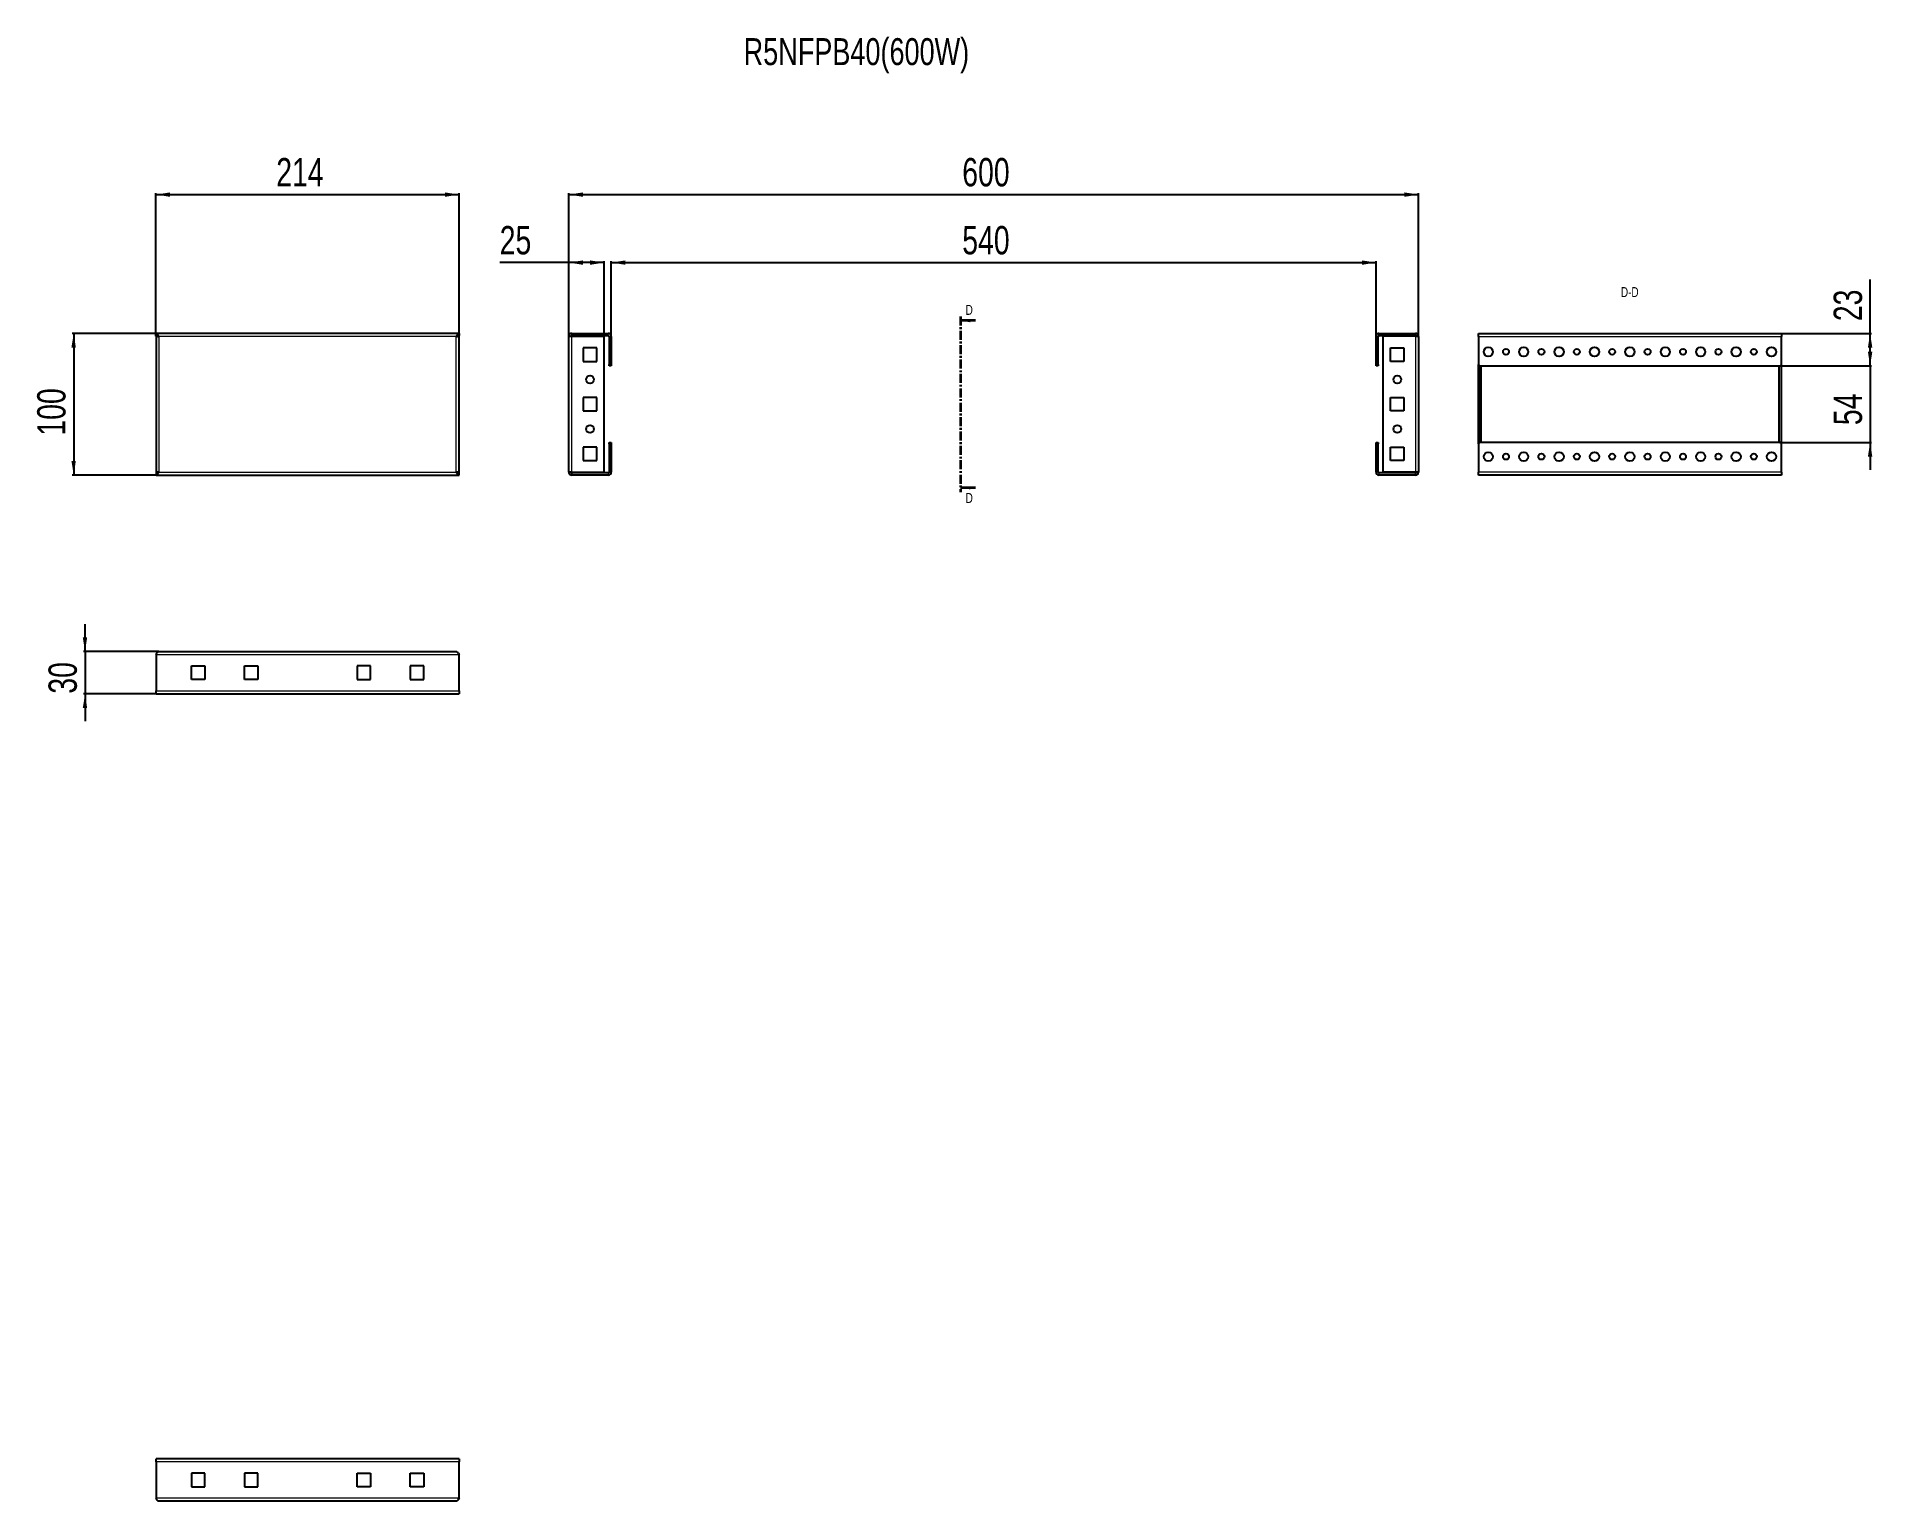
# Model space of a CAD drawing. Header units: millimetres. Extents: x -14 to 1282, y -492 to 542.
import ezdxf

# ---------------------------------------------------------------- set-up
doc = ezdxf.new("R2010")
doc.units = ezdxf.units.MM
doc.linetypes.add('CENTER', pattern=[10.16, 6.35, -1.27, 1.27, -1.27])
doc.layers.add('FORMAT', color=7, linetype='Continuous')
doc.styles.add('SLDTEXTSTYLE0', font='TXT', dxfattribs={"width": 0.75})
doc.dimstyles.new('SLDDIMSTYLE0', dxfattribs={"dimtxt": 20, "dimasz": 10, "dimexe": 0, "dimexo": 0.0625, "dimgap": 5, "dimtad": 2, "dimdec": 1, "dimrnd": 1e-09, "dimzin": 12, "dimdsep": 46, "dimtxsty": 'SLDTEXTSTYLE0', "dimsah": 1, "dimcen": 0.09, "dimadec": 0, "dimazin": 3, "dimtfac": 1, "dimtofl": 0, "dimtmove": 0, "dimatfit": 3, "dimfxl": 0, "dimfrac": 2, "dimtolj": 1, "dimtzin": 12, "dimarcsym": 0})
doc.dimstyles.new('SLDDIMSTYLE1', dxfattribs={"dimtxt": 20, "dimasz": 10, "dimexe": 0, "dimexo": 0.0625, "dimgap": 5, "dimtad": 2, "dimdec": 1, "dimrnd": 1e-09, "dimzin": 12, "dimdsep": 46, "dimtxsty": 'SLDTEXTSTYLE0', "dimsah": 1, "dimcen": 0.09, "dimadec": 0, "dimazin": 3, "dimtfac": 1, "dimtmove": 0, "dimatfit": 0, "dimfxl": 0, "dimfrac": 2, "dimtolj": 1, "dimtzin": 12, "dimarcsym": 0})

# ---------------------------------------------------------------- blocks, each defined once
blk = doc.blocks.new('_D')
at = {"layer": 'FORMAT'}
for p, q in [((70.2, 330.6), (70.2, 431.6)), ((70.2, 430.6), (284.2, 430.6)), ((284.2, 330.6), (284.2, 431.6))]:
    blk.add_line(p, q, dxfattribs=at)
for points in [[(70.2, 430.6), (80.2, 429), (80.2, 432.1)], [(284.2, 430.6), (274.2, 432.1), (274.2, 429)]]:
    blk.add_solid(points, dxfattribs=at)
at = {"layer": 'FORMAT', "insert": (155.1, 456.4), "char_height": 20, "attachment_point": 1, "style": 'SLDTEXTSTYLE0'}
blk.add_mtext('214', dxfattribs=at)
blk = doc.blocks.new('_D_1')
at = {"layer": 'FORMAT'}
for p, q in [((70.2, 332.6), (11.1, 332.6)), ((12.1, 332.6), (12.1, 232.6)), ((70.2, 232.6), (11.1, 232.6))]:
    blk.add_line(p, q, dxfattribs=at)
for points in [[(12.1, 332.6), (10.5, 322.6), (13.6, 322.6)], [(12.1, 232.6), (13.6, 242.6), (10.5, 242.6)]]:
    blk.add_solid(points, dxfattribs=at)
at = {"layer": 'FORMAT', "insert": (-13.7, 260.4), "char_height": 20, "attachment_point": 1, "rotation": 90, "style": 'SLDTEXTSTYLE0'}
blk.add_mtext('100', dxfattribs=at)
blk = doc.blocks.new('_D_2')
at = {"layer": 'FORMAT'}
for p, q in [((361.7, 330.5), (361.7, 431.6)), ((361.7, 430.6), (961.7, 430.6)), ((961.7, 330.5), (961.7, 431.6))]:
    blk.add_line(p, q, dxfattribs=at)
for points in [[(361.7, 430.6), (371.7, 429), (371.7, 432.1)], [(961.7, 430.6), (951.7, 432.1), (951.7, 429)]]:
    blk.add_solid(points, dxfattribs=at)
at = {"layer": 'FORMAT', "insert": (639.5, 456.4), "char_height": 20, "attachment_point": 1, "style": 'SLDTEXTSTYLE0'}
blk.add_mtext('600', dxfattribs=at)
blk = doc.blocks.new('_D_3')
at = {"layer": 'FORMAT'}
for p, q in [((391.7, 330.5), (391.7, 383.6)), ((391.7, 382.6), (931.7, 382.6)), ((931.7, 330.5), (931.7, 383.6))]:
    blk.add_line(p, q, dxfattribs=at)
for points in [[(391.7, 382.6), (401.7, 381), (401.7, 384.1)], [(931.7, 382.6), (921.7, 384.1), (921.7, 381)]]:
    blk.add_solid(points, dxfattribs=at)
at = {"layer": 'FORMAT', "insert": (639.5, 408.4), "char_height": 20, "attachment_point": 1, "style": 'SLDTEXTSTYLE0'}
blk.add_mtext('540', dxfattribs=at)
blk = doc.blocks.new('_D_4')
at = {"layer": 'FORMAT'}
for p, q in [((361.7, 382.6), (312.9, 382.6)), ((361.7, 330.5), (361.7, 383.6)), ((386.7, 382.6), (361.7, 382.6)), ((386.7, 330.6), (386.7, 383.6))]:
    blk.add_line(p, q, dxfattribs=at)
for points in [[(361.7, 382.6), (371.7, 381), (371.7, 384.1)], [(386.7, 382.6), (376.7, 384.1), (376.7, 381)]]:
    blk.add_solid(points, dxfattribs=at)
at = {"layer": 'FORMAT', "insert": (312.9, 408.4), "char_height": 20, "attachment_point": 1, "style": 'SLDTEXTSTYLE0'}
blk.add_mtext('25', dxfattribs=at)
blk = doc.blocks.new('_D_5')
at = {"layer": 'FORMAT'}
for p, q in [((20.1, 108), (20.1, 127.3)), ((72.3, 108), (19.1, 108)), ((20.1, 108), (20.1, 78)), ((70.2, 78), (19.1, 78)), ((20.1, 78), (20.1, 58.8))]:
    blk.add_line(p, q, dxfattribs=at)
for points in [[(20.1, 108), (21.6, 118), (18.5, 118)], [(20.1, 78), (18.5, 68), (21.6, 68)]]:
    blk.add_solid(points, dxfattribs=at)
at = {"layer": 'FORMAT', "insert": (-5.7, 78.2), "char_height": 20, "attachment_point": 1, "rotation": 90, "style": 'SLDTEXTSTYLE0'}
blk.add_mtext('30', dxfattribs=at)
blk = doc.blocks.new('_D_6')
at = {"layer": 'FORMAT'}
for p, q in [((1280.5, 309.6), (1280.5, 328.8)), ((1216.9, 309.6), (1281.5, 309.6)), ((1280.5, 309.6), (1280.5, 255.6)), ((1216.9, 255.6), (1281.5, 255.6)), ((1280.5, 255.6), (1280.5, 236.3))]:
    blk.add_line(p, q, dxfattribs=at)
for points in [[(1280.5, 309.6), (1282.1, 319.6), (1279, 319.6)], [(1280.5, 255.6), (1279, 245.6), (1282.1, 245.6)]]:
    blk.add_solid(points, dxfattribs=at)
at = {"layer": 'FORMAT', "insert": (1254.8, 267.8), "char_height": 20, "attachment_point": 1, "rotation": 90, "style": 'SLDTEXTSTYLE0'}
blk.add_mtext('54', dxfattribs=at)
blk = doc.blocks.new('_D_7')
at = {"layer": 'FORMAT'}
for p, q in [((1280.5, 332.6), (1280.5, 370.7)), ((1217.9, 332.6), (1281.5, 332.6)), ((1280.5, 309.6), (1280.5, 332.6)), ((1216.9, 309.6), (1281.5, 309.6))]:
    blk.add_line(p, q, dxfattribs=at)
for points in [[(1280.5, 332.6), (1279, 322.6), (1282.1, 322.6)], [(1280.5, 309.6), (1282.1, 319.6), (1279, 319.6)]]:
    blk.add_solid(points, dxfattribs=at)
at = {"layer": 'FORMAT', "insert": (1254.8, 341.2), "char_height": 20, "attachment_point": 1, "rotation": 90, "style": 'SLDTEXTSTYLE0'}
blk.add_mtext('23', dxfattribs=at)

msp = doc.modelspace()

# ---------------------------------------------------------------- linework, layer by layer
at = {"color": 7, "linetype": 'CENTER', "lineweight": 35}
msp.add_line((638.2, 344.57), (638.2, 220.56), dxfattribs=at)
at = {"color": 7, "linetype": 'Continuous', "lineweight": 35}
for p, q in [((648.84, 341.57), (638.2, 341.57)), ((648.84, 223.56), (638.2, 223.56))]:
    msp.add_line(p, q, dxfattribs=at)
at = {"color": 7, "linetype": 'Continuous', "lineweight": 25}
for p, q in [((70.22, 331.07), (70.22, 332.57)), ((284.22, 332.57), (70.22, 332.57)), ((70.22, 331.07), (70.22, 330.57)), ((70.22, 330.57), (70.22, 234.57)), ((70.22, 330.57), (71.72, 330.57)), ((284.22, 330.57), (282.72, 330.57)), ((284.22, 332.57), (284.22, 331.07)), ((284.22, 330.57), (284.22, 331.07)), ((284.22, 234.57), (284.22, 330.57)), ((361.66, 234.67), (361.66, 330.47)), ((363.76, 332.57), (363.76, 331.07)), ((363.76, 332.57), (389.56, 332.57)), ((363.76, 331.07), (389.56, 331.07)), ((363.76, 330.57), (386.66, 330.57)), ((386.66, 234.57), (386.66, 330.57)), ((390.16, 330.47), (390.16, 310.57)), ((391.66, 330.47), (391.66, 310.57)), ((931.66, 310.57), (931.66, 330.47)), ((933.16, 310.57), (933.16, 330.47)), ((933.76, 332.57), (959.56, 332.57)), ((933.76, 331.07), (959.56, 331.07)), ((936.66, 234.57), (936.66, 330.57)), ((959.56, 330.57), (936.66, 330.57)), ((959.56, 331.07), (959.56, 332.57)), ((961.66, 330.47), (961.66, 234.67)), ((1003.93, 332.57), (1217.93, 332.57)), ((1003.93, 330.47), (1003.93, 332.57)), ((1003.93, 330.47), (1003.93, 310.57)), ((1217.93, 332.57), (1217.93, 330.47)), ((1217.93, 310.57), (1217.93, 330.47)), ((371.91, 322.32), (371.91, 312.82)), ((381.41, 322.32), (371.91, 322.32)), ((371.91, 312.82), (381.41, 312.82)), ((381.41, 312.82), (381.41, 322.32)), ((941.91, 322.32), (951.41, 322.32)), ((941.91, 312.82), (941.91, 322.32)), ((951.41, 312.82), (941.91, 312.82)), ((951.41, 322.32), (951.41, 312.82)), ((390.16, 310.57), (391.66, 310.57)), ((390.16, 309.57), (390.16, 310.57)), ((391.66, 309.57), (390.16, 309.57)), ((391.66, 310.57), (391.66, 309.57)), ((931.66, 310.57), (933.16, 310.57)), ((931.66, 309.57), (931.66, 310.57)), ((933.16, 309.57), (931.66, 309.57)), ((933.16, 310.57), (933.16, 309.57)), ((1003.93, 310.57), (1004.93, 309.57)), ((1003.93, 254.57), (1003.93, 310.57)), ((1004.93, 309.57), (1216.93, 309.57)), ((1005.43, 255.57), (1005.43, 309.57)), ((1216.43, 255.57), (1216.43, 309.57)), ((1216.93, 309.57), (1217.93, 310.57)), ((1217.93, 254.57), (1217.93, 310.57)), ((371.91, 287.32), (371.91, 277.82)), ((381.41, 287.32), (371.91, 287.32)), ((381.41, 277.82), (381.41, 287.32)), ((941.91, 287.32), (951.41, 287.32)), ((941.91, 277.82), (941.91, 287.32)), ((951.41, 287.32), (951.41, 277.82)), ((371.91, 277.82), (381.41, 277.82)), ((951.41, 277.82), (941.91, 277.82)), ((381.41, 252.32), (371.91, 252.32)), ((371.91, 252.32), (371.91, 242.82)), ((381.41, 242.82), (381.41, 252.32)), ((390.16, 255.57), (391.66, 255.57)), ((390.16, 254.57), (390.16, 255.57)), ((391.66, 254.57), (390.16, 254.57)), ((390.16, 254.57), (390.16, 234.67)), ((391.66, 255.57), (391.66, 254.57)), ((391.66, 254.57), (391.66, 234.67)), ((931.66, 255.57), (933.16, 255.57)), ((931.66, 254.57), (931.66, 255.57)), ((931.66, 234.67), (931.66, 254.57)), ((933.16, 254.57), (931.66, 254.57)), ((933.16, 255.57), (933.16, 254.57)), ((933.16, 234.67), (933.16, 254.57)), ((941.91, 252.32), (951.41, 252.32)), ((941.91, 242.82), (941.91, 252.32)), ((951.41, 252.32), (951.41, 242.82)), ((1004.93, 255.57), (1003.93, 254.57)), ((1003.93, 254.57), (1003.93, 234.67)), ((1216.93, 255.57), (1004.93, 255.57)), ((1217.93, 254.57), (1216.93, 255.57)), ((1217.93, 234.67), (1217.93, 254.57)), ((71.72, 234.57), (70.22, 234.57)), ((70.22, 234.57), (70.22, 234.07)), ((70.22, 234.07), (70.22, 232.57)), ((282.72, 234.57), (284.22, 234.57)), ((284.22, 234.07), (284.22, 234.57)), ((284.22, 232.57), (284.22, 234.07)), ((363.76, 234.57), (386.66, 234.57)), ((363.76, 232.57), (363.76, 234.07)), ((389.56, 234.07), (363.76, 234.07)), ((371.91, 242.82), (381.41, 242.82)), ((959.56, 234.07), (933.76, 234.07)), ((959.56, 234.57), (936.66, 234.57)), ((951.41, 242.82), (941.91, 242.82)), ((959.56, 234.07), (959.56, 232.57)), ((1003.93, 232.57), (1003.93, 234.67)), ((1217.93, 234.67), (1217.93, 232.57)), ((70.22, 232.57), (284.22, 232.57)), ((389.56, 232.57), (363.76, 232.57)), ((959.56, 232.57), (933.76, 232.57)), ((1217.93, 232.57), (1003.93, 232.57)), ((70.22, 105.92), (70.22, 80.12)), ((72.32, 108.02), (282.12, 108.02)), ((284.22, 80.12), (284.22, 105.92)), ((95.22, 97.77), (104.72, 97.77)), ((95.22, 88.27), (95.22, 97.77)), ((104.72, 97.77), (104.72, 88.27)), ((132.72, 97.77), (142.22, 97.77)), ((132.72, 88.27), (132.72, 97.77)), ((142.22, 97.77), (142.22, 88.27)), ((221.72, 97.77), (212.22, 97.77)), ((212.22, 97.77), (212.22, 88.27)), ((221.72, 88.27), (221.72, 97.77)), ((249.72, 97.77), (249.72, 88.27)), ((259.22, 97.77), (249.72, 97.77)), ((259.22, 88.27), (259.22, 97.77)), ((70.22, 78.02), (70.22, 80.12)), ((70.22, 78.02), (284.22, 78.02)), ((104.72, 88.27), (95.22, 88.27)), ((142.22, 88.27), (132.72, 88.27)), ((212.22, 88.27), (221.72, 88.27)), ((249.72, 88.27), (259.22, 88.27)), ((284.22, 80.12), (284.22, 78.02)), ((70.22, -464.08), (70.22, -461.98)), ((284.22, -461.98), (70.22, -461.98)), ((70.22, -464.08), (70.22, -489.88)), ((284.22, -461.98), (284.22, -464.08)), ((284.22, -489.88), (284.22, -464.08)), ((104.72, -472.23), (95.22, -472.23)), ((95.22, -472.23), (95.22, -481.73)), ((104.72, -481.73), (104.72, -472.23)), ((142.22, -472.23), (132.72, -472.23)), ((132.72, -472.23), (132.72, -481.73)), ((142.22, -481.73), (142.22, -472.23)), ((212.22, -481.73), (212.22, -472.23)), ((212.22, -472.23), (221.72, -472.23)), ((221.72, -472.23), (221.72, -481.73)), ((249.72, -472.23), (259.22, -472.23)), ((249.72, -481.73), (249.72, -472.23)), ((259.22, -472.23), (259.22, -481.73)), ((282.12, -491.98), (72.32, -491.98)), ((95.22, -481.73), (104.72, -481.73)), ((132.72, -481.73), (142.22, -481.73)), ((221.72, -481.73), (212.22, -481.73)), ((259.22, -481.73), (249.72, -481.73))]:
    msp.add_line(p, q, dxfattribs=at)
at = {"color": 8, "linetype": 'Continuous', "lineweight": 18}
for p, q in [((72.32, 330.47), (72.32, 234.67)), ((282.12, 330.47), (72.32, 330.47)), ((282.12, 234.67), (282.12, 330.47)), ((363.76, 234.57), (363.76, 330.57)), ((389.56, 331.07), (389.56, 332.57)), ((390.16, 330.47), (391.66, 330.47)), ((933.16, 330.47), (931.66, 330.47)), ((933.76, 331.07), (933.76, 332.57)), ((959.56, 330.57), (959.56, 234.57)), ((1003.93, 330.47), (1217.93, 330.47)), ((1006.03, 255.57), (1006.03, 309.57)), ((1215.83, 309.57), (1215.83, 255.57)), ((72.32, 234.67), (282.12, 234.67)), ((389.56, 234.07), (389.56, 232.57)), ((390.16, 234.67), (391.66, 234.67)), ((933.16, 234.67), (931.66, 234.67)), ((933.76, 234.07), (933.76, 232.57)), ((1217.93, 234.67), (1003.93, 234.67)), ((70.22, 105.92), (284.22, 105.92)), ((70.22, 80.12), (284.22, 80.12)), ((284.22, -464.08), (70.22, -464.08)), ((284.22, -489.88), (70.22, -489.88))]:
    msp.add_line(p, q, dxfattribs=at)
at = {"color": 7, "linetype": 'Continuous', "lineweight": 25}
for centre, radius in [((1010.93, 319.57), 3.25), ((1023.43, 319.57), 2.1), ((1035.93, 319.57), 3.25), ((1048.43, 319.57), 2.1), ((1060.93, 319.57), 3.25), ((1073.43, 319.57), 2.1), ((1085.93, 319.57), 3.25), ((1098.43, 319.57), 2.1), ((1110.93, 319.57), 3.25), ((1123.43, 319.57), 2.1), ((1135.93, 319.57), 3.25), ((1148.43, 319.57), 2.1), ((1160.93, 319.57), 3.25), ((1173.43, 319.57), 2.1), ((1185.93, 319.57), 3.25), ((1198.43, 319.57), 2.1), ((1210.93, 319.57), 3.25), ((376.66, 300.07), 2.75), ((946.66, 300.07), 2.75), ((376.66, 265.07), 2.75), ((946.66, 265.07), 2.75), ((1010.93, 245.57), 3.25), ((1023.43, 245.57), 2.1), ((1035.93, 245.57), 3.25), ((1048.43, 245.57), 2.1), ((1060.93, 245.57), 3.25), ((1073.43, 245.57), 2.1), ((1085.93, 245.57), 3.25), ((1098.43, 245.57), 2.1), ((1110.93, 245.57), 3.25), ((1123.43, 245.57), 2.1), ((1135.93, 245.57), 3.25), ((1148.43, 245.57), 2.1), ((1160.93, 245.57), 3.25), ((1173.43, 245.57), 2.1), ((1185.93, 245.57), 3.25), ((1198.43, 245.57), 2.1), ((1210.93, 245.57), 3.25)]:
    msp.add_circle(centre, radius, dxfattribs=at)
for centre, radius, start, end in [((389.56, 330.47), 2.1, 0, 90), ((389.56, 330.47), 0.6, 0, 90), ((933.76, 330.47), 2.1, 90, 180), ((933.76, 330.47), 0.6, 90, 180), ((389.56, 234.67), 2.1, 270, 0), ((389.56, 234.67), 0.6, 270, 0), ((933.76, 234.67), 2.1, 180, 270), ((933.76, 234.67), 0.6, 180, 270)]:
    msp.add_arc(centre, radius, start, end, dxfattribs=at)
for points, knots in [([(72.32, 330.47), (72.14, 330.75), (71.78, 331.31), (71.25, 332.01), (70.73, 332.48), (70.38, 332.54), (70.22, 332.57)], [0, 0, 0, 0, 0.25475266, 0.50964469, 0.7645377, 1, 1, 1, 1]), ([(72.32, 330.47), (72.14, 330.55), (71.77, 330.71), (71.08, 330.98), (70.56, 331.03), (70.22, 331.07)], [0, 0, 0, 0, 0.2598775, 0.5197391, 1, 1, 1, 1]), ([(961.66, 330.47), (961.63, 330.75), (961.56, 331.31), (961.06, 332.01), (960.36, 332.48), (959.82, 332.54), (959.56, 332.57)], [0, 0, 0, 0, 0.25475266, 0.50964469, 0.7645377, 1, 1, 1, 1]), ([(960.16, 330.47), (960.15, 330.55), (960.13, 330.71), (959.94, 330.98), (959.71, 331.03), (959.56, 331.07)], [0, 0, 0, 0, 0.2598775, 0.5197391, 1, 1, 1, 1]), ([(282.12, 108.02), (282.3, 107.99), (282.65, 107.92), (283.19, 107.42), (283.71, 106.72), (284.06, 106.18), (284.22, 105.92)], [0, 0, 0, 0, 0.2547527, 0.5096447, 0.7645377, 1, 1, 1, 1]), ([(72.32, -491.98), (72.14, -491.95), (71.78, -491.88), (71.25, -491.38), (70.73, -490.68), (70.38, -490.14), (70.22, -489.88)], [0, 0, 0, 0, 0.25475266, 0.50964469, 0.7645377, 1, 1, 1, 1])]:
    msp.add_open_spline(points, degree=3, knots=knots, dxfattribs=at)
for points in [[(70.22, 330.57), (70.25, 330.56), (70.31, 330.54), (70.8, 330.52), (71.49, 330.49), (72.04, 330.47), (72.32, 330.47)], [(284.22, 332.57), (284.04, 332.53), (283.69, 332.47), (283.17, 331.99), (282.64, 331.29), (282.29, 330.74), (282.12, 330.47)], [(284.22, 331.07), (283.87, 331.03), (283.17, 330.95), (282.47, 330.63), (282.12, 330.47)], [(282.12, 330.47), (282.39, 330.47), (282.95, 330.49), (283.64, 330.52), (284.13, 330.54), (284.19, 330.56), (284.22, 330.57)], [(363.76, 332.57), (363.49, 332.53), (362.94, 332.47), (362.24, 331.99), (361.76, 331.29), (361.69, 330.74), (361.66, 330.47)], [(361.66, 330.47), (361.69, 330.47), (361.76, 330.49), (362.24, 330.52), (362.94, 330.54), (363.49, 330.56), (363.76, 330.57)], [(363.76, 331.07), (363.6, 331.03), (363.27, 330.95), (363.2, 330.63), (363.16, 330.47)], [(959.56, 330.57), (959.84, 330.56), (960.39, 330.54), (961.08, 330.52), (961.57, 330.49), (961.63, 330.47), (961.66, 330.47)], [(72.32, 234.67), (72.04, 234.66), (71.49, 234.64), (70.8, 234.62), (70.31, 234.59), (70.25, 234.57), (70.22, 234.57)], [(70.22, 232.57), (70.39, 232.6), (70.74, 232.66), (71.27, 233.15), (71.79, 233.84), (72.14, 234.39), (72.32, 234.67)], [(70.22, 234.07), (70.57, 234.1), (71.27, 234.18), (71.97, 234.5), (72.32, 234.67)], [(282.12, 234.67), (282.29, 234.39), (282.64, 233.84), (283.17, 233.15), (283.69, 232.66), (284.04, 232.6), (284.22, 232.57)], [(282.12, 234.67), (282.47, 234.5), (283.17, 234.18), (283.87, 234.1), (284.22, 234.07)], [(284.22, 234.57), (284.19, 234.57), (284.13, 234.59), (283.64, 234.62), (282.95, 234.64), (282.39, 234.66), (282.12, 234.67)], [(363.76, 234.57), (363.49, 234.57), (362.94, 234.59), (362.24, 234.62), (361.76, 234.64), (361.69, 234.66), (361.66, 234.67)], [(361.66, 234.67), (361.69, 234.39), (361.76, 233.84), (362.24, 233.15), (362.94, 232.66), (363.49, 232.6), (363.76, 232.57)], [(363.16, 234.67), (363.2, 234.5), (363.27, 234.18), (363.6, 234.1), (363.76, 234.07)], [(961.66, 234.67), (961.63, 234.66), (961.57, 234.64), (961.08, 234.62), (960.39, 234.59), (959.84, 234.57), (959.56, 234.57)], [(959.56, 232.57), (959.84, 232.6), (960.39, 232.66), (961.08, 233.15), (961.57, 233.84), (961.63, 234.39), (961.66, 234.67)], [(959.56, 234.07), (959.72, 234.1), (960.05, 234.18), (960.12, 234.5), (960.16, 234.67)], [(70.22, 105.92), (70.39, 106.19), (70.74, 106.75), (71.27, 107.44), (71.79, 107.92), (72.14, 107.99), (72.32, 108.02)], [(284.22, -489.88), (284.04, -490.16), (283.69, -490.71), (283.17, -491.4), (282.64, -491.89), (282.29, -491.95), (282.12, -491.98)]]:
    msp.add_open_spline(points, degree=3, dxfattribs=at)
at = {"color": 7, "linetype": 'Continuous', "lineweight": 35}
for points in [[(638.2, 341.57), (645.2, 340.45), (645.2, 342.69)], [(638.2, 223.56), (645.2, 222.44), (645.2, 224.68)]]:
    msp.add_solid(points, dxfattribs=at)

# ---------------------------------------------------------------- texts
at = {"color": 7, "linetype": 'Continuous', "char_height": 7, "attachment_point": 1, "style": 'SLDTEXTSTYLE0'}
for insert in [(641.91, 352.68), (641.91, 219.86)]:
    msp.add_mtext('D', dxfattribs=dict(at, insert=insert))
at = {"layer": 'FORMAT', "style": 'SLDTEXTSTYLE0'}
for s, insert, char_height, attachment_point in [('R5NFPB40(600W)', (485.13, 541.03), 19.05, 1), ('D-D', (1110.83, 365.26), 7, 2)]:
    msp.add_mtext(s, dxfattribs=dict(at, insert=insert, char_height=char_height, attachment_point=attachment_point))

# ---------------------------------------------------------------- dimensions: what is measured, and where the dimension line sits
at = {"layer": 'FORMAT'}
for base, p1, p2, picture, middle in [((284.22, 430.57), (70.22, 330.57), (284.22, 330.57), '_D', (177.22, 430.57)), ((961.66, 430.57), (361.66, 330.47), (961.66, 330.47), '_D_2', (661.66, 430.57)), ((361.66, 382.57), (386.66, 330.57), (361.66, 330.47), '_D_4', (327.66, 382.57)), ((931.66, 382.57), (391.66, 330.47), (931.66, 330.47), '_D_3', (661.66, 382.57))]:
    dim = msp.add_linear_dim(base=base, p1=p1, p2=p2, dimstyle='SLDDIMSTYLE0', dxfattribs=at)
    dim.commit()
    dim.dimension.update_dxf_attribs({"geometry": picture, "text_midpoint": middle, "dimtype": 160})
for base, p1, p2, dimstyle, picture, middle in [((1280.54, 332.57), (1216.93, 309.57), (1217.93, 332.57), 'SLDDIMSTYLE0', '_D_7', (1280.54, 355.95)), ((12.05, 232.57), (70.22, 332.57), (70.22, 232.57), 'SLDDIMSTYLE0', '_D_1', (12.05, 282.57)), ((1280.54, 255.57), (1216.93, 309.57), (1216.93, 255.57), 'SLDDIMSTYLE1', '_D_6', (1280.54, 282.57)), ((20.05, 78.02), (72.32, 108.02), (70.22, 78.02), 'SLDDIMSTYLE1', '_D_5', (20.05, 93.02))]:
    dim = msp.add_linear_dim(base=base, p1=p1, p2=p2, angle=90, dimstyle=dimstyle, dxfattribs=at)
    dim.commit()
    dim.dimension.update_dxf_attribs({"geometry": picture, "text_midpoint": middle, "dimtype": 160})

doc.saveas('drawing.dxf')
